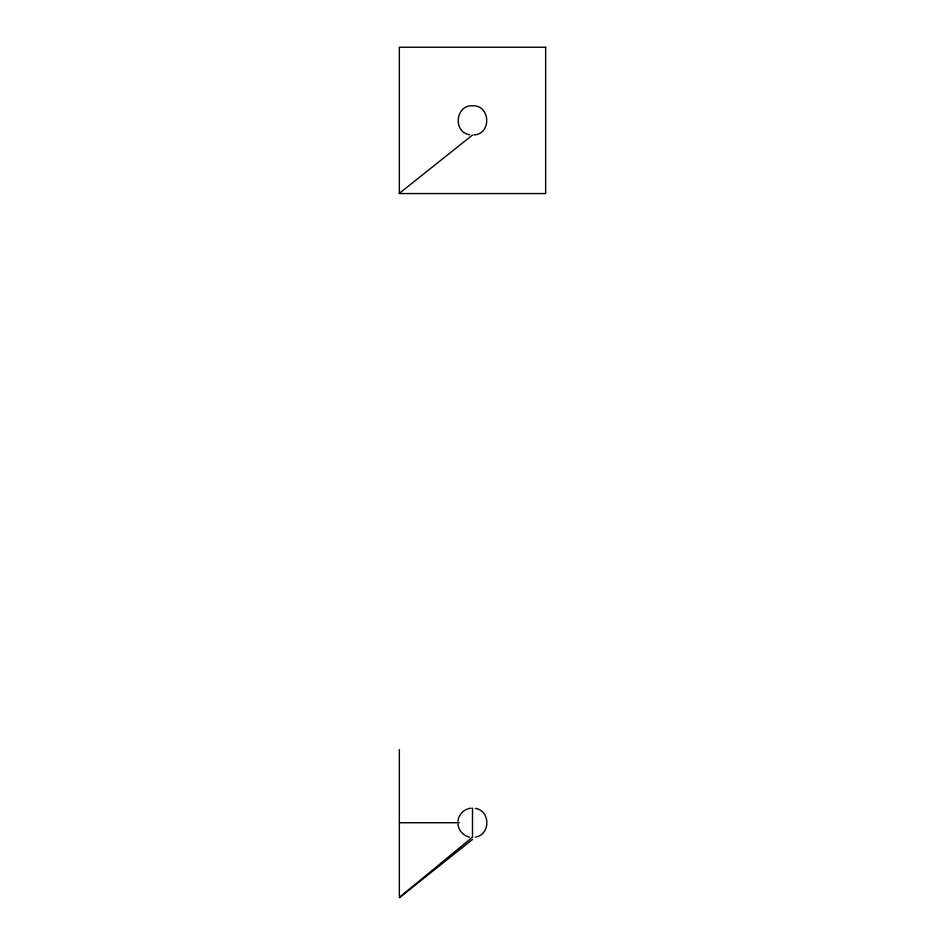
<?xml version="1.0" encoding="UTF-8"?>
<svg xmlns="http://www.w3.org/2000/svg" width="945" height="945" viewBox="0 0 945 945"><rect width="100%" height="100%" fill="white"/><g stroke="black" fill="none" stroke-linecap="round" stroke-linejoin="round"><path stroke-width="1.42" d="M457.935 821.311C458.502 814.543 464.302 808.743 471.071 808.176M399.345 897.407L472.5 837.175M399.345 193.323L472.5 135.04M399.345 897.75L472.5 839.467M475.359 837.093C490.668 834.931 490.668 810.55 475.359 808.388M473.929 134.97C491.896 134.119 490.455 104.871 472.5 105.781C455.419 104.871 452.714 132.324 469.641 134.757M399.345 822.741L459.329 822.741M469.641 837.093C463.463 835.947 458.479 830.442 457.935 824.182M472.5 808.117L472.5 837.376M399.345 749.586L399.345 895.907M545.655 47.25L399.345 47.25L399.345 193.571L545.655 193.571L545.655 47.25"/></g></svg>
